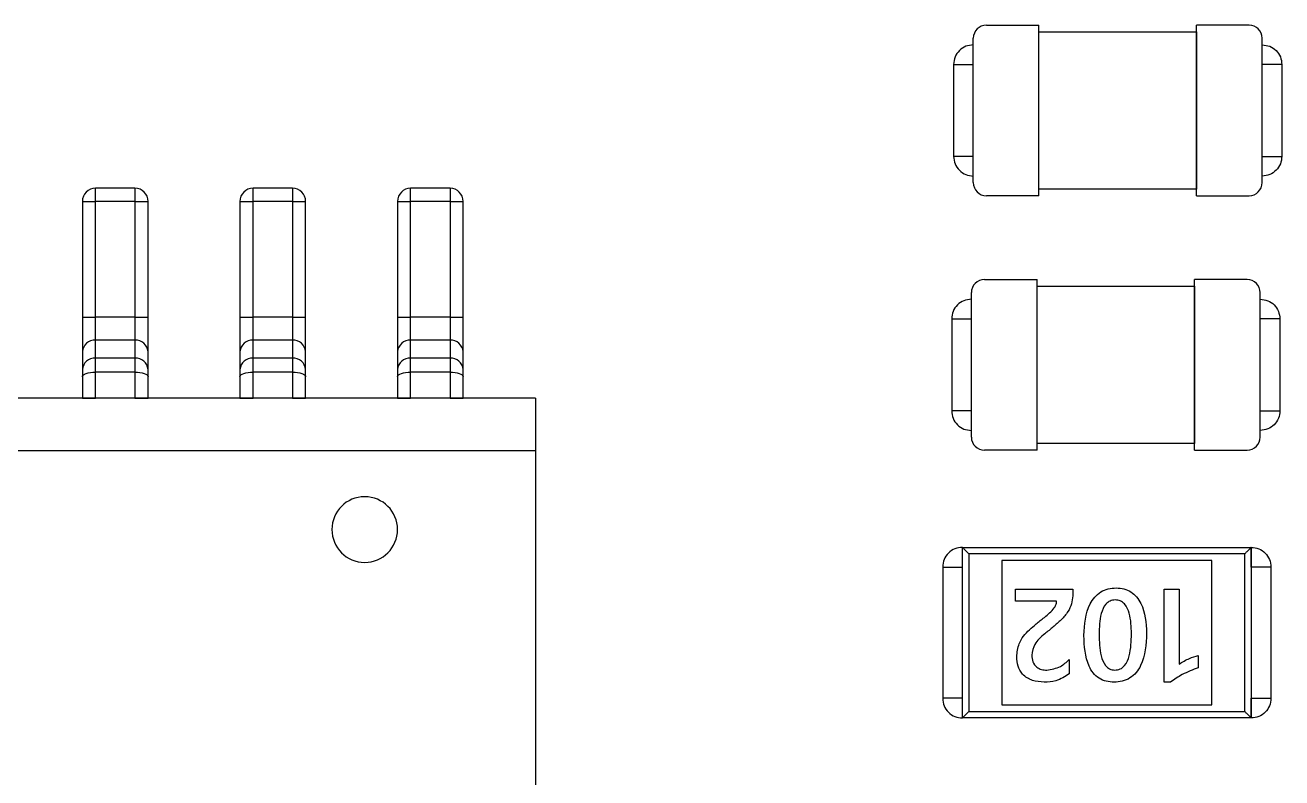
# Model space of a CAD drawing. Header units: millimetres. Extents: x -2889 to 8174, y 2447 to 8478.
# Drawn here: x 2746.414 to 2747.371, y 3453.636 to 3454.209 of the extents above; entities that cross this region are included whole.
import ezdxf

# ---------------------------------------------------------------- set-up
doc = ezdxf.new("R2010")
doc.units = ezdxf.units.MM

msp = doc.modelspace()

# ---------------------------------------------------------------- linework, layer by layer
at = {"color": 7, "linetype": 'Continuous', "lineweight": 25}
for p, q in [((2747.14581, 3454.20939), (2747.18581, 3454.20939)), ((2747.18581, 3454.07939), (2747.18581, 3454.20939)), ((2747.18581, 3454.08439), (2747.18581, 3454.20439)), ((2747.18581, 3454.20439), (2747.30581, 3454.20439)), ((2747.30581, 3454.07939), (2747.30581, 3454.20939)), ((2747.34581, 3454.20939), (2747.30581, 3454.20939)), ((2747.30581, 3454.20439), (2747.30581, 3454.08439)), ((2747.13581, 3454.08939), (2747.13581, 3454.19939)), ((2747.35581, 3454.08939), (2747.35581, 3454.19939)), ((2747.12081, 3454.17939), (2747.12081, 3454.10939)), ((2747.37081, 3454.17939), (2747.37081, 3454.10939)), ((2746.46726, 3454.07509), (2746.46726, 3454.08509)), ((2746.49726, 3454.08509), (2746.46726, 3454.08509)), ((2746.49726, 3454.08509), (2746.49726, 3454.07509)), ((2746.58726, 3454.07509), (2746.58726, 3454.08509)), ((2746.61726, 3454.08509), (2746.58726, 3454.08509)), ((2746.61726, 3454.08509), (2746.61726, 3454.07509)), ((2746.70726, 3454.07509), (2746.70726, 3454.08509)), ((2746.73726, 3454.08509), (2746.70726, 3454.08509)), ((2746.73726, 3454.08509), (2746.73726, 3454.07509)), ((2747.30581, 3454.08439), (2747.18581, 3454.08439)), ((2746.45726, 3454.07509), (2746.46726, 3454.07509)), ((2746.45726, 3454.07509), (2746.45726, 3453.98696)), ((2746.49726, 3454.07509), (2746.46726, 3454.07509)), ((2746.46726, 3453.98696), (2746.46726, 3454.07509)), ((2746.49726, 3454.07509), (2746.49726, 3453.98696)), ((2746.49726, 3454.07509), (2746.50726, 3454.07509)), ((2746.50726, 3453.98696), (2746.50726, 3454.07509)), ((2746.57726, 3454.07509), (2746.58726, 3454.07509)), ((2746.57726, 3454.07509), (2746.57726, 3453.98696)), ((2746.61726, 3454.07509), (2746.58726, 3454.07509)), ((2746.58726, 3453.98696), (2746.58726, 3454.07509)), ((2746.61726, 3454.07509), (2746.61726, 3453.98696)), ((2746.61726, 3454.07509), (2746.62726, 3454.07509)), ((2746.62726, 3453.98696), (2746.62726, 3454.07509)), ((2746.69726, 3454.07509), (2746.70726, 3454.07509)), ((2746.69726, 3454.07509), (2746.69726, 3453.98696)), ((2746.70726, 3453.98696), (2746.70726, 3454.07509)), ((2746.73726, 3454.07509), (2746.70726, 3454.07509)), ((2746.73726, 3454.07509), (2746.74726, 3454.07509)), ((2746.73726, 3454.07509), (2746.73726, 3453.98696)), ((2746.74726, 3453.98696), (2746.74726, 3454.07509)), ((2747.18581, 3454.07939), (2747.14581, 3454.07939)), ((2747.30581, 3454.07939), (2747.34581, 3454.07939)), ((2747.14433, 3454.01557), (2747.18433, 3454.01557)), ((2747.18433, 3453.88557), (2747.18433, 3454.01557)), ((2747.30433, 3453.88557), (2747.30433, 3454.01557)), ((2747.34433, 3454.01557), (2747.30433, 3454.01557)), ((2747.13433, 3453.89557), (2747.13433, 3454.00557)), ((2747.18433, 3453.89057), (2747.18433, 3454.01057)), ((2747.18433, 3454.01057), (2747.30433, 3454.01057)), ((2747.30433, 3454.01057), (2747.30433, 3453.89057)), ((2747.35433, 3453.89557), (2747.35433, 3454.00557)), ((2746.45726, 3453.98696), (2746.46726, 3453.98696)), ((2746.45726, 3453.98696), (2746.45726, 3453.96051)), ((2746.46726, 3453.96933), (2746.46726, 3453.98696)), ((2746.49726, 3453.98696), (2746.46726, 3453.98696)), ((2746.49726, 3453.98696), (2746.49726, 3453.96933)), ((2746.49726, 3453.98696), (2746.50726, 3453.98696)), ((2746.50726, 3453.96051), (2746.50726, 3453.98696)), ((2746.57726, 3453.98696), (2746.58726, 3453.98696)), ((2746.57726, 3453.98696), (2746.57726, 3453.96051)), ((2746.58726, 3453.96933), (2746.58726, 3453.98696)), ((2746.61726, 3453.98696), (2746.58726, 3453.98696)), ((2746.61726, 3453.98696), (2746.61726, 3453.96933)), ((2746.61726, 3453.98696), (2746.62726, 3453.98696)), ((2746.62726, 3453.96051), (2746.62726, 3453.98696)), ((2746.69726, 3453.98696), (2746.70726, 3453.98696)), ((2746.69726, 3453.98696), (2746.69726, 3453.96051)), ((2746.70726, 3453.96933), (2746.70726, 3453.98696)), ((2746.73726, 3453.98696), (2746.70726, 3453.98696)), ((2746.73726, 3453.98696), (2746.73726, 3453.96933)), ((2746.73726, 3453.98696), (2746.74726, 3453.98696)), ((2746.74726, 3453.96051), (2746.74726, 3453.98696)), ((2747.11933, 3453.98557), (2747.11933, 3453.91557)), ((2747.36933, 3453.98557), (2747.36933, 3453.91557)), ((2746.46726, 3453.95576), (2746.46726, 3453.96933)), ((2746.49726, 3453.96933), (2746.46726, 3453.96933)), ((2746.49726, 3453.96933), (2746.49726, 3453.95576)), ((2746.58726, 3453.95576), (2746.58726, 3453.96933)), ((2746.61726, 3453.96933), (2746.58726, 3453.96933)), ((2746.61726, 3453.96933), (2746.61726, 3453.95576)), ((2746.70726, 3453.95576), (2746.70726, 3453.96933)), ((2746.73726, 3453.96933), (2746.70726, 3453.96933)), ((2746.73726, 3453.96933), (2746.73726, 3453.95576)), ((2746.45726, 3453.96051), (2746.45726, 3453.94695)), ((2746.46726, 3453.94496), (2746.46726, 3453.95576)), ((2746.49726, 3453.95576), (2746.46726, 3453.95576)), ((2746.49726, 3453.95576), (2746.49726, 3453.94496)), ((2746.50726, 3453.94695), (2746.50726, 3453.96051)), ((2746.57726, 3453.96051), (2746.57726, 3453.94695)), ((2746.58726, 3453.94496), (2746.58726, 3453.95576)), ((2746.61726, 3453.95576), (2746.58726, 3453.95576)), ((2746.61726, 3453.95576), (2746.61726, 3453.94496)), ((2746.62726, 3453.94695), (2746.62726, 3453.96051)), ((2746.69726, 3453.96051), (2746.69726, 3453.94695)), ((2746.70726, 3453.94496), (2746.70726, 3453.95576)), ((2746.73726, 3453.95576), (2746.70726, 3453.95576)), ((2746.73726, 3453.95576), (2746.73726, 3453.94496)), ((2746.74726, 3453.94695), (2746.74726, 3453.96051)), ((2746.45726, 3453.94695), (2746.45726, 3453.94155)), ((2746.50726, 3453.94155), (2746.50726, 3453.94695)), ((2746.57726, 3453.94695), (2746.57726, 3453.94155)), ((2746.62726, 3453.94155), (2746.62726, 3453.94695)), ((2746.69726, 3453.94695), (2746.69726, 3453.94155)), ((2746.74726, 3453.94155), (2746.74726, 3453.94695)), ((2746.45726, 3453.94155), (2746.45726, 3453.92509)), ((2746.46726, 3453.92509), (2746.46726, 3453.94496)), ((2746.49726, 3453.94496), (2746.46726, 3453.94496)), ((2746.49726, 3453.94496), (2746.49726, 3453.92509)), ((2746.50726, 3453.92509), (2746.50726, 3453.94155)), ((2746.57726, 3453.94155), (2746.57726, 3453.92509)), ((2746.58726, 3453.92509), (2746.58726, 3453.94496)), ((2746.61726, 3453.94496), (2746.58726, 3453.94496)), ((2746.61726, 3453.94496), (2746.61726, 3453.92509)), ((2746.62726, 3453.92509), (2746.62726, 3453.94155)), ((2746.69726, 3453.94155), (2746.69726, 3453.92509)), ((2746.70726, 3453.92509), (2746.70726, 3453.94496)), ((2746.73726, 3453.94496), (2746.70726, 3453.94496)), ((2746.73726, 3453.94496), (2746.73726, 3453.92509)), ((2746.74726, 3453.92509), (2746.74726, 3453.94155)), ((2746.80226, 3453.92509), (2745.80226, 3453.92509)), ((2746.49726, 3453.92509), (2746.46726, 3453.92509)), ((2746.61726, 3453.92509), (2746.58726, 3453.92509)), ((2746.73726, 3453.92509), (2746.70726, 3453.92509)), ((2746.80226, 3453.92509), (2746.80226, 3453.88509)), ((2747.30433, 3453.89057), (2747.18433, 3453.89057)), ((2746.80226, 3453.88509), (2745.80226, 3453.88509)), ((2746.80226, 3453.88509), (2746.80226, 3453.55509)), ((2747.18433, 3453.88557), (2747.14433, 3453.88557)), ((2747.30433, 3453.88557), (2747.34433, 3453.88557)), ((2747.1275, 3453.81152), (2747.3475, 3453.81152)), ((2747.1275, 3453.68152), (2747.1275, 3453.81152)), ((2747.3475, 3453.81152), (2747.3475, 3453.68152)), ((2747.3425, 3453.80652), (2747.1325, 3453.80652)), ((2747.1325, 3453.80652), (2747.1325, 3453.68652)), ((2747.3425, 3453.68652), (2747.3425, 3453.80652)), ((2747.1125, 3453.79652), (2747.1125, 3453.69652)), ((2747.3175, 3453.80152), (2747.1575, 3453.80152)), ((2747.1575, 3453.80152), (2747.1575, 3453.69152)), ((2747.3175, 3453.69152), (2747.3175, 3453.80152)), ((2747.3625, 3453.79652), (2747.3625, 3453.69652)), ((2747.16782, 3453.77971), (2747.21153, 3453.77971)), ((2747.16782, 3453.7705), (2747.16782, 3453.77971)), ((2747.21153, 3453.77971), (2747.21153, 3453.7746)), ((2747.28128, 3453.70879), (2747.28128, 3453.77971)), ((2747.28128, 3453.77971), (2747.29255, 3453.77971)), ((2747.29255, 3453.77971), (2747.29255, 3453.72262)), ((2747.19924, 3453.7705), (2747.16782, 3453.7705)), ((2747.19924, 3453.77025), (2747.19924, 3453.7705)), ((2747.20891, 3453.72601), (2747.20891, 3453.71516)), ((2747.30717, 3453.72905), (2747.30717, 3453.71984)), ((2747.28605, 3453.70879), (2747.28128, 3453.70879)), ((2747.1575, 3453.69152), (2747.3175, 3453.69152)), ((2747.3475, 3453.68152), (2747.1275, 3453.68152)), ((2747.1325, 3453.68652), (2747.3425, 3453.68652))]:
    msp.add_line(p, q, dxfattribs=at)
at = {"color": 7, "linetype": 'Continuous', "lineweight": 25, "flags": 128}
for points in [[(2746.45726, 3453.94155), (2746.45745, 3453.94221), (2746.45802, 3453.94285), (2746.45894, 3453.94344), (2746.46019, 3453.94396), (2746.4617, 3453.94439), (2746.46343, 3453.9447), (2746.46531, 3453.9449), (2746.46726, 3453.94496)], [(2746.49726, 3453.94496), (2746.49921, 3453.9449), (2746.50108, 3453.9447), (2746.50281, 3453.94439), (2746.50433, 3453.94396), (2746.50557, 3453.94344), (2746.5065, 3453.94285), (2746.50707, 3453.94221), (2746.50726, 3453.94155)], [(2746.57726, 3453.94155), (2746.57745, 3453.94221), (2746.57802, 3453.94285), (2746.57894, 3453.94344), (2746.58019, 3453.94396), (2746.5817, 3453.94439), (2746.58343, 3453.9447), (2746.58531, 3453.9449), (2746.58726, 3453.94496)], [(2746.61726, 3453.94496), (2746.61921, 3453.9449), (2746.62108, 3453.9447), (2746.62281, 3453.94439), (2746.62433, 3453.94396), (2746.62557, 3453.94344), (2746.6265, 3453.94285), (2746.62707, 3453.94221), (2746.62726, 3453.94155)], [(2746.69726, 3453.94155), (2746.69745, 3453.94221), (2746.69802, 3453.94285), (2746.69894, 3453.94344), (2746.70019, 3453.94396), (2746.7017, 3453.94439), (2746.70343, 3453.9447), (2746.70531, 3453.9449), (2746.70726, 3453.94496)], [(2746.73726, 3453.94496), (2746.73921, 3453.9449), (2746.74108, 3453.9447), (2746.74281, 3453.94439), (2746.74433, 3453.94396), (2746.74557, 3453.94344), (2746.7465, 3453.94285), (2746.74707, 3453.94221), (2746.74726, 3453.94155)]]:
    msp.add_lwpolyline(points, dxfattribs=at)
at = {"color": 7, "linetype": 'Continuous', "lineweight": 25}
for centre, radius, start, end in [((2747.14581, 3454.19939), 0.01, 90, 180), ((2747.34581, 3454.19939), 0.01, 0, 90), ((2747.14581, 3454.08939), 0.01, 180, 270), ((2747.34581, 3454.08939), 0.01, 270, 0), ((2746.46726, 3454.07509), 0.01, 90, 180), ((2746.49726, 3454.07509), 0.01, 0, 90), ((2746.58726, 3454.07509), 0.01, 90, 180), ((2746.61726, 3454.07509), 0.01, 0, 90), ((2746.70726, 3454.07509), 0.01, 90, 180), ((2746.73726, 3454.07509), 0.01, 0, 90), ((2747.14433, 3454.00557), 0.01, 90, 180), ((2747.34433, 3454.00557), 0.01, 0, 90), ((2746.4667, 3453.95988), 0.00946, 86.62994, 176.17727), ((2746.49781, 3453.95988), 0.00946, 3.82273, 93.37006), ((2746.5867, 3453.95988), 0.00946, 86.62994, 176.17727), ((2746.61781, 3453.95988), 0.00946, 3.82273, 93.37006), ((2746.7067, 3453.95988), 0.00946, 86.62994, 176.17727), ((2746.73781, 3453.95988), 0.00946, 3.82273, 93.37006), ((2746.4667, 3453.94632), 0.00946, 86.62994, 176.17727), ((2746.49781, 3453.94632), 0.00946, 3.82273, 93.37006), ((2746.5867, 3453.94632), 0.00946, 86.62994, 176.17727), ((2746.61781, 3453.94632), 0.00946, 3.82273, 93.37006), ((2746.7067, 3453.94632), 0.00946, 86.62994, 176.17727), ((2746.73781, 3453.94632), 0.00946, 3.82273, 93.37006), ((2747.14433, 3453.89557), 0.01, 180, 270), ((2747.34433, 3453.89557), 0.01, 270, 0), ((2746.67226, 3453.82509), 0.025, 0, 180), ((2746.67226, 3453.82509), 0.025, 180, 0)]:
    msp.add_arc(centre, radius, start, end, dxfattribs=at)
for points, knots in [([(2747.13581, 3454.19439), (2747.13385, 3454.19416), (2747.12992, 3454.19371), (2747.12497, 3454.19023), (2747.12143, 3454.1853), (2747.12102, 3454.18135), (2747.12081, 3454.17939)], [0, 0, 0, 0, 0.249563, 0.499219, 0.75054, 1, 1, 1, 1]), ([(2747.35581, 3454.19439), (2747.35778, 3454.19416), (2747.3617, 3454.19371), (2747.36666, 3454.19025), (2747.37013, 3454.18529), (2747.37059, 3454.18136), (2747.37081, 3454.17939)], [0, 0, 0, 0, 0.249729, 0.499552, 0.749424, 1, 1, 1, 1]), ([(2747.12081, 3454.17939), (2747.121, 3454.17939), (2747.12141, 3454.17939), (2747.12408, 3454.17939), (2747.12899, 3454.17939), (2747.13359, 3454.17939), (2747.13581, 3454.17939)], [0, 0, 0, 0, 0.224188, 0.476934, 0.747472, 1, 1, 1, 1]), ([(2747.37081, 3454.17939), (2747.37057, 3454.17939), (2747.37009, 3454.17939), (2747.36707, 3454.17939), (2747.3624, 3454.17939), (2747.35803, 3454.17939), (2747.35581, 3454.17939)], [0, 0, 0, 0, 0.2650608, 0.5111541, 0.7514393, 1, 1, 1, 1]), ([(2747.13581, 3454.10939), (2747.13361, 3454.10939), (2747.12903, 3454.10939), (2747.12409, 3454.10939), (2747.12142, 3454.10939), (2747.12101, 3454.10939), (2747.12081, 3454.10939)], [0, 0, 0, 0, 0.250903, 0.521662, 0.775477, 1, 1, 1, 1]), ([(2747.12081, 3454.10939), (2747.12104, 3454.10742), (2747.12149, 3454.10349), (2747.12497, 3454.09855), (2747.1299, 3454.09501), (2747.13385, 3454.09459), (2747.13581, 3454.09439)], [0, 0, 0, 0, 0.249558, 0.499217, 0.750481, 1, 1, 1, 1]), ([(2747.35581, 3454.10939), (2747.35803, 3454.10939), (2747.3624, 3454.10939), (2747.36707, 3454.10939), (2747.37009, 3454.10939), (2747.37057, 3454.10939), (2747.37081, 3454.10939)], [0, 0, 0, 0, 0.248561, 0.488846, 0.734939, 1, 1, 1, 1]), ([(2747.37081, 3454.10939), (2747.37059, 3454.10742), (2747.37014, 3454.1035), (2747.36667, 3454.09854), (2747.36172, 3454.09507), (2747.35778, 3454.09461), (2747.35581, 3454.09439)], [0, 0, 0, 0, 0.249724, 0.499548, 0.749424, 1, 1, 1, 1]), ([(2747.13433, 3454.00057), (2747.13237, 3454.00035), (2747.12844, 3453.9999), (2747.12349, 3453.99642), (2747.11995, 3453.99149), (2747.11954, 3453.98754), (2747.11933, 3453.98557)], [0, 0, 0, 0, 0.249563, 0.499219, 0.75054, 1, 1, 1, 1]), ([(2747.35433, 3454.00057), (2747.3563, 3454.00035), (2747.36022, 3453.9999), (2747.36518, 3453.99643), (2747.36865, 3453.99148), (2747.36911, 3453.98754), (2747.36933, 3453.98557)], [0, 0, 0, 0, 0.249729, 0.499552, 0.749424, 1, 1, 1, 1]), ([(2747.11934, 3453.98557), (2747.11953, 3453.98557), (2747.11993, 3453.98557), (2747.1226, 3453.98557), (2747.12751, 3453.98557), (2747.13211, 3453.98557), (2747.13434, 3453.98557)], [0, 0, 0, 0, 0.224188, 0.476934, 0.747472, 1, 1, 1, 1]), ([(2747.36933, 3453.98557), (2747.36909, 3453.98557), (2747.36861, 3453.98557), (2747.36559, 3453.98557), (2747.36092, 3453.98557), (2747.35655, 3453.98557), (2747.35433, 3453.98557)], [0, 0, 0, 0, 0.2650608, 0.5111541, 0.7514393, 1, 1, 1, 1]), ([(2746.45726, 3453.92509), (2746.45743, 3453.92509), (2746.45779, 3453.92509), (2746.46046, 3453.92509), (2746.46385, 3453.92509), (2746.46616, 3453.92509), (2746.46726, 3453.92509)], [0, 0, 0, 0, 0.277824, 0.572363, 0.795961, 1, 1, 1, 1]), ([(2746.49726, 3453.92509), (2746.49818, 3453.92509), (2746.50012, 3453.92509), (2746.50284, 3453.92509), (2746.50525, 3453.92509), (2746.50694, 3453.92509), (2746.50715, 3453.92509), (2746.50726, 3453.92509)], [0, 0, 0, 0, 0.1715, 0.357959, 0.553732, 0.784174, 1, 1, 1, 1]), ([(2746.57726, 3453.92509), (2746.57743, 3453.92509), (2746.57779, 3453.92509), (2746.58046, 3453.92509), (2746.58385, 3453.92509), (2746.58616, 3453.92509), (2746.58726, 3453.92509)], [0, 0, 0, 0, 0.277824, 0.572363, 0.795961, 1, 1, 1, 1]), ([(2746.61726, 3453.92509), (2746.61818, 3453.92509), (2746.62012, 3453.92509), (2746.62284, 3453.92509), (2746.62525, 3453.92509), (2746.62694, 3453.92509), (2746.62715, 3453.92509), (2746.62726, 3453.92509)], [0, 0, 0, 0, 0.1715, 0.357959, 0.553732, 0.784174, 1, 1, 1, 1]), ([(2746.69726, 3453.92509), (2746.69743, 3453.92509), (2746.69779, 3453.92509), (2746.70046, 3453.92509), (2746.70385, 3453.92509), (2746.70616, 3453.92509), (2746.70726, 3453.92509)], [0, 0, 0, 0, 0.277824, 0.572363, 0.795961, 1, 1, 1, 1]), ([(2746.73726, 3453.92509), (2746.73818, 3453.92509), (2746.74012, 3453.92509), (2746.74284, 3453.92509), (2746.74525, 3453.92509), (2746.74694, 3453.92509), (2746.74715, 3453.92509), (2746.74726, 3453.92509)], [0, 0, 0, 0, 0.1715, 0.357959, 0.553732, 0.784174, 1, 1, 1, 1]), ([(2747.11933, 3453.91557), (2747.11956, 3453.91361), (2747.12001, 3453.90968), (2747.12349, 3453.90473), (2747.12842, 3453.90119), (2747.13237, 3453.90078), (2747.13433, 3453.90057)], [0, 0, 0, 0, 0.249558, 0.499217, 0.750481, 1, 1, 1, 1]), ([(2747.13434, 3453.91557), (2747.13213, 3453.91557), (2747.12755, 3453.91557), (2747.12261, 3453.91557), (2747.11994, 3453.91557), (2747.11953, 3453.91557), (2747.11934, 3453.91557)], [0, 0, 0, 0, 0.250903, 0.521662, 0.775477, 1, 1, 1, 1]), ([(2747.35433, 3453.91557), (2747.35655, 3453.91557), (2747.36092, 3453.91557), (2747.36559, 3453.91557), (2747.36861, 3453.91557), (2747.36909, 3453.91557), (2747.36933, 3453.91557)], [0, 0, 0, 0, 0.248561, 0.488846, 0.734939, 1, 1, 1, 1]), ([(2747.36933, 3453.91557), (2747.36911, 3453.91361), (2747.36866, 3453.90968), (2747.3652, 3453.90473), (2747.36024, 3453.90126), (2747.3563, 3453.9008), (2747.35433, 3453.90057)], [0, 0, 0, 0, 0.249724, 0.499548, 0.749424, 1, 1, 1, 1]), ([(2747.1275, 3453.81152), (2747.12553, 3453.8113), (2747.1216, 3453.81085), (2747.11665, 3453.80737), (2747.11311, 3453.80244), (2747.1127, 3453.79849), (2747.1125, 3453.79652)], [0, 0, 0, 0, 0.2495608, 0.4992192, 0.7505334, 1, 1, 1, 1]), ([(2747.1325, 3453.80652), (2747.1318, 3453.80722), (2747.13041, 3453.80861), (2747.12885, 3453.81017), (2747.12797, 3453.81105), (2747.12757, 3453.81145), (2747.12752, 3453.8115), (2747.1275, 3453.81152)], [0, 0, 0, 0, 0.3101202, 0.6161208, 0.7588957, 0.8860224, 1, 1, 1, 1]), ([(2747.1275, 3453.79652), (2747.1275, 3453.79802), (2747.1275, 3453.80103), (2747.1275, 3453.80491), (2747.1275, 3453.80795), (2747.1275, 3453.81077), (2747.1275, 3453.81147), (2747.1275, 3453.81152), (2747.1275, 3453.81152), (2747.1275, 3453.81152)], [0, 0, 0, 0, 0.124587, 0.250975, 0.373773, 0.501681, 0.780551, 0.832786, 1, 1, 1, 1]), ([(2747.3475, 3453.81152), (2747.34746, 3453.81148), (2747.34737, 3453.8114), (2747.34669, 3453.81072), (2747.3456, 3453.80962), (2747.34414, 3453.80817), (2747.34304, 3453.80707), (2747.3425, 3453.80652)], [0, 0, 0, 0, 0.146754, 0.316126, 0.510248, 0.757793, 1, 1, 1, 1]), ([(2747.3475, 3453.81152), (2747.34946, 3453.8113), (2747.35339, 3453.81085), (2747.35834, 3453.80738), (2747.36181, 3453.80243), (2747.36227, 3453.79849), (2747.3625, 3453.79652)], [0, 0, 0, 0, 0.2497275, 0.4995525, 0.7494258, 1, 1, 1, 1]), ([(2747.3475, 3453.79652), (2747.3475, 3453.798), (2747.3475, 3453.801), (2747.3475, 3453.80487), (2747.3475, 3453.80794), (2747.3475, 3453.81059), (2747.3475, 3453.81137), (2747.3475, 3453.81149), (2747.3475, 3453.81152), (2747.3475, 3453.81152), (2747.3475, 3453.81152)], [0, 0, 0, 0, 0.123045, 0.250749, 0.370615, 0.501435, 0.749263, 0.779532, 0.831407, 1, 1, 1, 1]), ([(2747.1125, 3453.79652), (2747.11256, 3453.79652), (2747.11269, 3453.79652), (2747.1152, 3453.79652), (2747.12046, 3453.79652), (2747.12525, 3453.79652), (2747.1275, 3453.79652)], [0, 0, 0, 0, 0.217702, 0.479683, 0.756498, 1, 1, 1, 1]), ([(2747.3625, 3453.79652), (2747.3624, 3453.79652), (2747.36222, 3453.79652), (2747.35932, 3453.79652), (2747.35446, 3453.79652), (2747.34986, 3453.79652), (2747.3475, 3453.79652)], [0, 0, 0, 0, 0.264345, 0.50782, 0.74718, 1, 1, 1, 1]), ([(2747.21153, 3453.7746), (2747.21133, 3453.7725), (2747.21092, 3453.76828), (2747.20779, 3453.76196), (2747.20285, 3453.7562), (2747.19665, 3453.75086), (2747.19242, 3453.74742), (2747.1903, 3453.7457)], [0, 0, 0, 0, 0.1695863, 0.3395123, 0.5594067, 0.7796728, 1, 1, 1, 1]), ([(2747.22006, 3453.74442), (2747.22053, 3453.75283), (2747.22112, 3453.76335), (2747.22804, 3453.77369), (2747.23274, 3453.77777), (2747.23852, 3453.78026), (2747.24264, 3453.78051), (2747.2447, 3453.78063)], [0, 0, 0, 0, 0.498322, 0.623828, 0.749201, 0.874531, 1, 1, 1, 1]), ([(2747.2447, 3453.78063), (2747.24665, 3453.7805), (2747.25055, 3453.78024), (2747.25778, 3453.77705), (2747.26675, 3453.76594), (2747.26736, 3453.75405), (2747.26777, 3453.74612)], [0, 0, 0, 0, 0.1257153, 0.2512519, 0.5004773, 1, 1, 1, 1]), ([(2747.18361, 3453.75314), (2747.18572, 3453.75482), (2747.18918, 3453.75759), (2747.19397, 3453.76151), (2747.19699, 3453.76465), (2747.19891, 3453.76764), (2747.19913, 3453.76938), (2747.19924, 3453.77025)], [0, 0, 0, 0, 0.340348, 0.560551, 0.780544, 0.890455, 1, 1, 1, 1]), ([(2747.24382, 3453.77142), (2747.24248, 3453.77127), (2747.23979, 3453.77099), (2747.23549, 3453.76746), (2747.23194, 3453.75853), (2747.23172, 3453.75052), (2747.23158, 3453.74517)], [0, 0, 0, 0, 0.124828, 0.249574, 0.498908, 1, 1, 1, 1]), ([(2747.25626, 3453.7456), (2747.25611, 3453.75091), (2747.25589, 3453.75886), (2747.25218, 3453.76767), (2747.24782, 3453.77103), (2747.24516, 3453.77129), (2747.24382, 3453.77142)], [0, 0, 0, 0, 0.50107, 0.750284, 0.875063, 1, 1, 1, 1]), ([(2747.16889, 3453.7281), (2747.16922, 3453.73154), (2747.16976, 3453.73722), (2747.17395, 3453.74402), (2747.17855, 3453.74883), (2747.18192, 3453.7517), (2747.18361, 3453.75314)], [0, 0, 0, 0, 0.3388, 0.558908, 0.77933, 1, 1, 1, 1]), ([(2747.1903, 3453.7457), (2747.18735, 3453.74324), (2747.1821, 3453.73885), (2747.18085, 3453.7322), (2747.1803, 3453.72928)], [0, 0, 0, 0, 0.562181, 1, 1, 1, 1]), ([(2747.23158, 3453.74517), (2747.23171, 3453.7397), (2747.23192, 3453.73151), (2747.23527, 3453.72235), (2747.23945, 3453.71849), (2747.2422, 3453.71816), (2747.24358, 3453.718)], [0, 0, 0, 0, 0.501206, 0.750756, 0.875453, 1, 1, 1, 1]), ([(2747.26777, 3453.74612), (2747.26736, 3453.73752), (2747.26685, 3453.72675), (2747.26006, 3453.71596), (2747.2553, 3453.71171), (2747.24937, 3453.70916), (2747.24516, 3453.70891), (2747.24305, 3453.70879)], [0, 0, 0, 0, 0.498657, 0.624086, 0.74936, 0.874581, 1, 1, 1, 1]), ([(2747.24358, 3453.718), (2747.24499, 3453.71815), (2747.24781, 3453.71846), (2747.25225, 3453.72223), (2747.25589, 3453.7316), (2747.25611, 3453.74), (2747.25626, 3453.7456)], [0, 0, 0, 0, 0.1247268, 0.2494689, 0.4988823, 1, 1, 1, 1]), ([(2747.24305, 3453.70879), (2747.24104, 3453.7089), (2747.23704, 3453.70914), (2747.23141, 3453.71154), (2747.22692, 3453.71563), (2747.22082, 3453.72608), (2747.2204, 3453.73628), (2747.22006, 3453.74442)], [0, 0, 0, 0, 0.125395, 0.250542, 0.375712, 0.501078, 1, 1, 1, 1]), ([(2747.18967, 3453.70879), (2747.18666, 3453.709), (2747.18065, 3453.70942), (2747.17322, 3453.71405), (2747.16937, 3453.72101), (2747.16905, 3453.72573), (2747.16889, 3453.7281)], [0, 0, 0, 0, 0.280598, 0.55944, 0.779363, 1, 1, 1, 1]), ([(2747.1803, 3453.72928), (2747.18043, 3453.72757), (2747.18069, 3453.72417), (2747.18371, 3453.72021), (2747.18771, 3453.71827), (2747.19038, 3453.71809), (2747.19171, 3453.718)], [0, 0, 0, 0, 0.280177, 0.558768, 0.779093, 1, 1, 1, 1]), ([(2747.19171, 3453.718), (2747.19535, 3453.71861), (2747.20186, 3453.7197), (2747.20675, 3453.72408), (2747.20891, 3453.72601)], [0, 0, 0, 0, 0.55828, 1, 1, 1, 1]), ([(2747.29255, 3453.72262), (2747.29512, 3453.72419), (2747.29972, 3453.72699), (2747.30489, 3453.72842), (2747.30717, 3453.72905)], [0, 0, 0, 0, 0.559643, 1, 1, 1, 1]), ([(2747.30717, 3453.71984), (2747.30298, 3453.71826), (2747.29547, 3453.71543), (2747.28893, 3453.71082), (2747.28605, 3453.70879)], [0, 0, 0, 0, 0.559853, 1, 1, 1, 1]), ([(2747.20891, 3453.71516), (2747.2056, 3453.71306), (2747.19969, 3453.70931), (2747.19273, 3453.70895), (2747.18967, 3453.70879)], [0, 0, 0, 0, 0.5593978, 1, 1, 1, 1]), ([(2747.1275, 3453.69652), (2747.12525, 3453.69652), (2747.12046, 3453.69652), (2747.1152, 3453.69652), (2747.11269, 3453.69652), (2747.11256, 3453.69652), (2747.1125, 3453.69652)], [0, 0, 0, 0, 0.243502, 0.520317, 0.782298, 1, 1, 1, 1]), ([(2747.1125, 3453.69652), (2747.11272, 3453.69456), (2747.11317, 3453.69063), (2747.11665, 3453.68568), (2747.12158, 3453.68214), (2747.12553, 3453.68173), (2747.1275, 3453.68152)], [0, 0, 0, 0, 0.2495589, 0.4992181, 0.7505133, 1, 1, 1, 1]), ([(2747.1275, 3453.68152), (2747.1275, 3453.68153), (2747.1275, 3453.68153), (2747.1275, 3453.68156), (2747.1275, 3453.68169), (2747.1275, 3453.68247), (2747.1275, 3453.68514), (2747.1275, 3453.6882), (2747.1275, 3453.69206), (2747.1275, 3453.69506), (2747.1275, 3453.69652)], [0, 0, 0, 0, 0.168551, 0.220862, 0.251873, 0.500225, 0.630483, 0.749879, 0.877257, 1, 1, 1, 1]), ([(2747.3475, 3453.69652), (2747.34986, 3453.69652), (2747.35446, 3453.69652), (2747.35932, 3453.69652), (2747.36222, 3453.69652), (2747.3624, 3453.69652), (2747.3625, 3453.69652)], [0, 0, 0, 0, 0.25282, 0.49218, 0.735655, 1, 1, 1, 1]), ([(2747.3625, 3453.69652), (2747.36227, 3453.69456), (2747.36182, 3453.69063), (2747.35836, 3453.68568), (2747.3534, 3453.68221), (2747.34947, 3453.68175), (2747.3475, 3453.68152)], [0, 0, 0, 0, 0.2497253, 0.4995509, 0.749426, 1, 1, 1, 1]), ([(2747.3475, 3453.68152), (2747.3475, 3453.68152), (2747.3475, 3453.68149), (2747.3475, 3453.68199), (2747.3475, 3453.68512), (2747.3475, 3453.68816), (2747.3475, 3453.69204), (2747.3475, 3453.69504), (2747.3475, 3453.69652)], [0, 0, 0, 0, 0.167217, 0.499711, 0.627126, 0.749519, 0.875652, 1, 1, 1, 1]), ([(2747.1325, 3453.68652), (2747.1318, 3453.68583), (2747.13041, 3453.68444), (2747.12885, 3453.68288), (2747.12797, 3453.682), (2747.12757, 3453.6816), (2747.12752, 3453.68155), (2747.1275, 3453.68152)], [0, 0, 0, 0, 0.31012, 0.616121, 0.758896, 0.886022, 1, 1, 1, 1]), ([(2747.3475, 3453.68152), (2747.34746, 3453.68156), (2747.34737, 3453.68165), (2747.34669, 3453.68233), (2747.3456, 3453.68342), (2747.34414, 3453.68488), (2747.34304, 3453.68598), (2747.3425, 3453.68652)], [0, 0, 0, 0, 0.146754, 0.316126, 0.510248, 0.757793, 1, 1, 1, 1])]:
    msp.add_open_spline(points, degree=3, knots=knots, dxfattribs=at)

doc.saveas('drawing.dxf')
